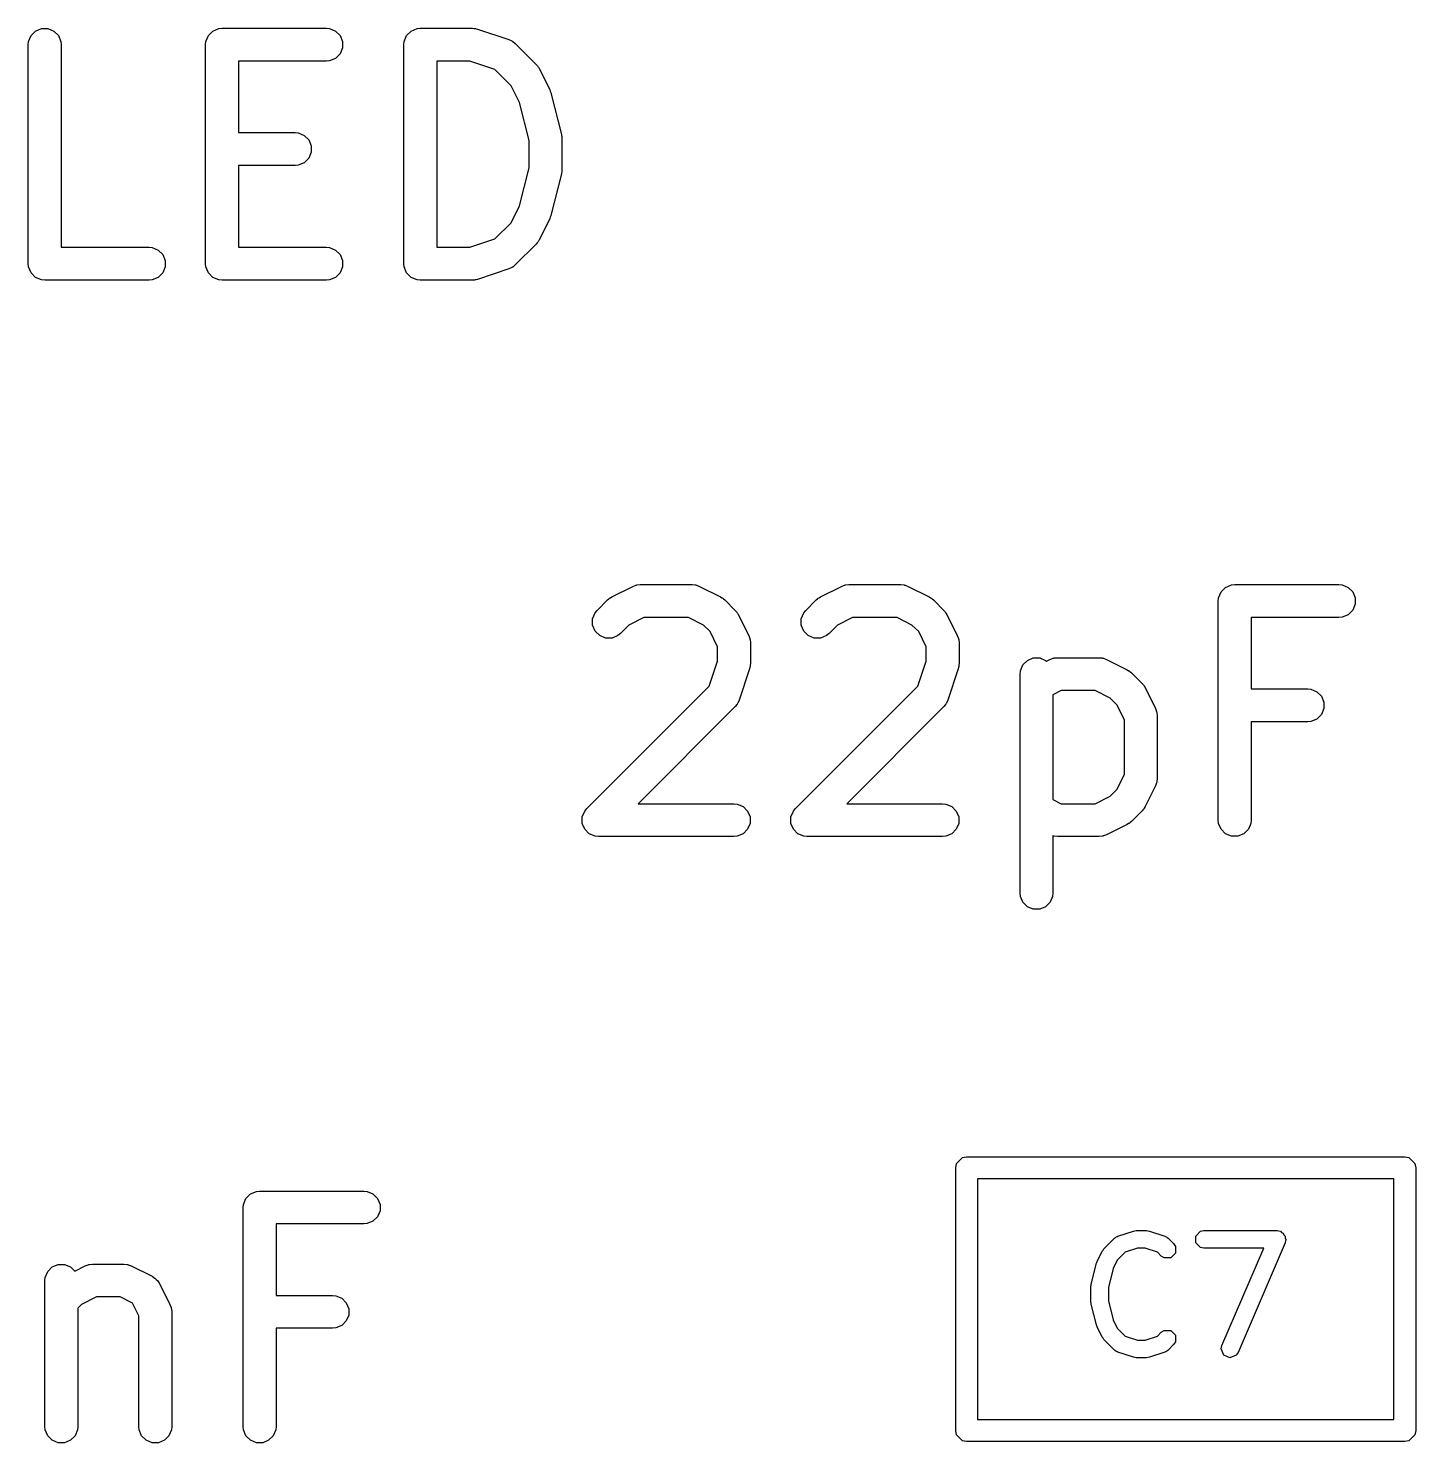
# Model space of a CAD drawing. Header units: inches. Extents: x 4.65 to 7.43, y -3.99 to -2.61.
# Drawn here: x 5.854 to 6.1033, y -3.1308 to -2.8766 of the extents above; entities that cross this region are included whole.
import ezdxf

# ---------------------------------------------------------------- set-up
doc = ezdxf.new("R2010")
doc.units = ezdxf.units.IN
doc.header["$MEASUREMENT"] = 0
doc.layers.add('BLACK', color=250, linetype='CONTINUOUS')

msp = doc.modelspace()

# ---------------------------------------------------------------- linework, layer by layer
at = {"layer": 'BLACK', "linetype": 'CONTINUOUS'}
for p, q in [((5.85449, -2.8779), (5.8553, -2.87708)), ((5.8553, -2.87708), (5.85637, -2.87664)), ((5.85637, -2.87664), (5.85752, -2.87664)), ((5.85752, -2.87664), (5.85858, -2.87708)), ((5.85858, -2.87708), (5.8594, -2.8779)), ((5.88636, -2.8779), (5.88717, -2.87708)), ((5.88717, -2.87708), (5.88824, -2.87664)), ((5.88824, -2.87664), (5.88881, -2.87658)), ((5.88881, -2.87658), (5.90756, -2.87658)), ((5.90756, -2.87658), (5.90814, -2.87664)), ((5.90814, -2.87664), (5.9092, -2.87708)), ((5.9092, -2.87708), (5.91002, -2.8779)), ((5.92198, -2.8779), (5.92279, -2.87708)), ((5.92279, -2.87708), (5.92386, -2.87664)), ((5.92386, -2.87664), (5.92443, -2.87658)), ((5.92443, -2.87658), (5.93381, -2.87658)), ((5.93381, -2.87658), (5.9341, -2.87661)), ((5.9341, -2.87661), (5.93418, -2.87661)), ((5.93418, -2.87661), (5.93428, -2.87663)), ((5.93428, -2.87663), (5.93438, -2.87664)), ((5.93438, -2.87664), (5.93446, -2.87667)), ((5.93446, -2.87667), (5.93474, -2.87673)), ((5.93474, -2.87673), (5.94037, -2.87861)), ((5.85399, -2.87954), (5.85405, -2.87896)), ((5.85399, -2.91891), (5.85399, -2.87954)), ((5.85405, -2.87896), (5.85449, -2.8779)), ((5.8594, -2.8779), (5.85984, -2.87896)), ((5.85984, -2.87896), (5.8599, -2.87954)), ((5.8599, -2.87954), (5.8599, -2.91595)), ((5.88586, -2.87954), (5.88592, -2.87896)), ((5.88586, -2.91891), (5.88586, -2.87954)), ((5.88592, -2.87896), (5.88636, -2.8779)), ((5.91002, -2.8779), (5.91046, -2.87896)), ((5.91046, -2.88011), (5.91002, -2.88118)), ((5.91046, -2.87896), (5.91046, -2.88011)), ((5.92148, -2.87954), (5.92154, -2.87896)), ((5.92148, -2.91891), (5.92148, -2.87954)), ((5.92154, -2.87896), (5.92198, -2.8779)), ((5.94037, -2.87861), (5.94089, -2.87885)), ((5.94089, -2.87885), (5.94098, -2.87892)), ((5.94098, -2.87892), (5.94107, -2.87896)), ((5.94107, -2.87896), (5.94152, -2.87932)), ((5.94152, -2.87932), (5.94527, -2.88307)), ((5.90756, -2.88249), (5.89177, -2.88249)), ((5.89177, -2.88249), (5.89177, -2.89533)), ((5.90814, -2.88243), (5.90756, -2.88249)), ((5.9092, -2.88199), (5.90814, -2.88243)), ((5.91002, -2.88118), (5.9092, -2.88199)), ((5.93333, -2.88249), (5.92739, -2.88249)), ((5.92739, -2.88249), (5.92739, -2.91595)), ((5.93784, -2.88399), (5.93333, -2.88249)), ((5.94076, -2.88691), (5.93784, -2.88399)), ((5.94527, -2.88307), (5.94546, -2.8833)), ((5.94546, -2.8833), (5.94551, -2.88335)), ((5.94551, -2.88335), (5.94557, -2.88344)), ((5.94557, -2.88344), (5.94564, -2.88352)), ((5.94564, -2.88352), (5.94567, -2.88359)), ((5.94567, -2.88359), (5.94582, -2.88384)), ((5.94582, -2.88384), (5.9477, -2.88759)), ((5.94227, -2.88994), (5.94076, -2.88691)), ((5.9477, -2.88759), (5.94771, -2.88763)), ((5.94771, -2.88763), (5.94773, -2.88765)), ((5.94773, -2.88765), (5.94781, -2.88789)), ((5.94781, -2.88789), (5.9479, -2.88813)), ((5.94398, -2.89677), (5.94227, -2.88994)), ((5.9479, -2.88813), (5.94791, -2.88815)), ((5.94791, -2.88815), (5.94792, -2.88819)), ((5.94792, -2.88819), (5.9498, -2.89569)), ((5.89177, -2.89533), (5.90194, -2.89533)), ((5.90194, -2.89533), (5.90251, -2.89539)), ((5.90251, -2.89539), (5.90358, -2.89583)), ((5.90358, -2.89583), (5.90439, -2.89664)), ((5.90439, -2.89664), (5.90483, -2.89771)), ((5.90483, -2.89771), (5.90483, -2.89886)), ((5.94398, -2.90167), (5.94398, -2.89677)), ((5.9498, -2.89569), (5.94981, -2.89579)), ((5.94981, -2.89579), (5.94983, -2.89583)), ((5.94983, -2.89583), (5.94985, -2.89605)), ((5.94985, -2.89605), (5.94988, -2.89627)), ((5.94988, -2.89627), (5.94987, -2.89631)), ((5.94987, -2.89631), (5.94988, -2.89641)), ((5.94988, -2.89641), (5.94988, -2.90203)), ((5.90439, -2.89992), (5.90358, -2.90074)), ((5.90483, -2.89886), (5.90439, -2.89992)), ((5.90194, -2.90124), (5.89177, -2.90124)), ((5.89177, -2.90124), (5.89177, -2.91595)), ((5.90251, -2.90118), (5.90194, -2.90124)), ((5.90358, -2.90074), (5.90251, -2.90118)), ((5.94227, -2.9085), (5.94398, -2.90167)), ((5.9498, -2.90275), (5.94792, -2.91025)), ((5.94981, -2.90265), (5.9498, -2.90275)), ((5.94983, -2.90261), (5.94981, -2.90265)), ((5.94985, -2.90239), (5.94983, -2.90261)), ((5.94988, -2.90218), (5.94985, -2.90239)), ((5.94988, -2.90203), (5.94987, -2.90213)), ((5.94987, -2.90213), (5.94988, -2.90218)), ((5.94076, -2.91153), (5.94227, -2.9085)), ((5.94773, -2.91079), (5.94771, -2.91081)), ((5.94781, -2.91055), (5.94773, -2.91079)), ((5.9479, -2.91031), (5.94781, -2.91055)), ((5.94791, -2.91029), (5.9479, -2.91031)), ((5.94792, -2.91025), (5.94791, -2.91029)), ((5.93784, -2.91445), (5.94076, -2.91153)), ((5.9477, -2.91085), (5.94582, -2.9146)), ((5.94771, -2.91081), (5.9477, -2.91085)), ((5.93333, -2.91595), (5.93784, -2.91445)), ((5.94527, -2.91537), (5.94152, -2.91912)), ((5.94546, -2.91514), (5.94527, -2.91537)), ((5.94551, -2.91509), (5.94546, -2.91514)), ((5.94557, -2.915), (5.94551, -2.91509)), ((5.94564, -2.91492), (5.94557, -2.915)), ((5.94567, -2.91485), (5.94564, -2.91492)), ((5.94582, -2.9146), (5.94567, -2.91485)), ((5.8599, -2.91595), (5.87569, -2.91595)), ((5.87569, -2.91595), (5.87627, -2.91601)), ((5.87627, -2.91601), (5.87733, -2.91645)), ((5.87733, -2.91645), (5.87815, -2.91727)), ((5.87815, -2.91727), (5.87859, -2.91833)), ((5.87859, -2.91833), (5.87859, -2.91948)), ((5.89177, -2.91595), (5.90756, -2.91595)), ((5.90756, -2.91595), (5.90814, -2.91601)), ((5.90814, -2.91601), (5.9092, -2.91645)), ((5.9092, -2.91645), (5.91002, -2.91727)), ((5.91002, -2.91727), (5.91046, -2.91833)), ((5.91046, -2.91833), (5.91046, -2.91948)), ((5.92739, -2.91595), (5.93333, -2.91595)), ((5.85405, -2.91948), (5.85399, -2.91891)), ((5.85449, -2.92055), (5.85405, -2.91948)), ((5.8553, -2.92136), (5.85449, -2.92055)), ((5.87815, -2.92055), (5.87733, -2.92136)), ((5.87859, -2.91948), (5.87815, -2.92055)), ((5.88592, -2.91948), (5.88586, -2.91891)), ((5.88636, -2.92055), (5.88592, -2.91948)), ((5.88717, -2.92136), (5.88636, -2.92055)), ((5.91002, -2.92055), (5.9092, -2.92136)), ((5.91046, -2.91948), (5.91002, -2.92055)), ((5.92154, -2.91948), (5.92148, -2.91891)), ((5.92198, -2.92055), (5.92154, -2.91948)), ((5.92279, -2.92136), (5.92198, -2.92055)), ((5.94037, -2.91983), (5.93474, -2.92171)), ((5.94089, -2.9196), (5.94037, -2.91983)), ((5.94098, -2.91953), (5.94089, -2.9196)), ((5.94107, -2.91949), (5.94098, -2.91953)), ((5.94152, -2.91912), (5.94107, -2.91949)), ((5.85637, -2.9218), (5.8553, -2.92136)), ((5.85694, -2.92186), (5.85637, -2.9218)), ((5.87569, -2.92186), (5.85694, -2.92186)), ((5.87627, -2.9218), (5.87569, -2.92186)), ((5.87733, -2.92136), (5.87627, -2.9218)), ((5.88824, -2.9218), (5.88717, -2.92136)), ((5.88881, -2.92186), (5.88824, -2.9218)), ((5.90756, -2.92186), (5.88881, -2.92186)), ((5.90814, -2.9218), (5.90756, -2.92186)), ((5.9092, -2.92136), (5.90814, -2.9218)), ((5.92386, -2.9218), (5.92279, -2.92136)), ((5.92443, -2.92186), (5.92386, -2.9218)), ((5.93381, -2.92186), (5.92443, -2.92186)), ((5.9341, -2.92183), (5.93381, -2.92186)), ((5.93418, -2.92184), (5.9341, -2.92183)), ((5.93428, -2.92181), (5.93418, -2.92184)), ((5.93438, -2.9218), (5.93428, -2.92181)), ((5.93446, -2.92177), (5.93438, -2.9218)), ((5.93474, -2.92171), (5.93446, -2.92177)), ((5.95887, -2.97877), (5.96262, -2.9769)), ((5.96262, -2.9769), (5.96316, -2.97669)), ((5.96316, -2.97669), (5.96327, -2.97668)), ((5.96327, -2.97668), (5.96337, -2.97664)), ((5.96337, -2.97664), (5.96394, -2.97658)), ((5.96394, -2.97658), (5.97332, -2.97658)), ((5.97332, -2.97658), (5.97389, -2.97664)), ((5.97389, -2.97664), (5.97399, -2.97668)), ((5.97399, -2.97668), (5.9741, -2.97669)), ((5.9741, -2.97669), (5.97464, -2.9769)), ((5.97464, -2.9769), (5.97839, -2.97877)), ((5.99637, -2.97877), (6.00012, -2.9769)), ((6.00012, -2.9769), (6.00066, -2.97669)), ((6.00066, -2.97669), (6.00077, -2.97668)), ((6.00077, -2.97668), (6.00086, -2.97664)), ((6.00086, -2.97664), (6.00144, -2.97658)), ((6.00144, -2.97658), (6.01081, -2.97658)), ((6.01081, -2.97658), (6.01139, -2.97664)), ((6.01139, -2.97664), (6.01149, -2.97668)), ((6.01149, -2.97668), (6.01159, -2.97669)), ((6.01159, -2.97669), (6.01213, -2.9769)), ((6.01213, -2.9769), (6.01588, -2.97877)), ((6.06917, -2.97708), (6.07023, -2.97664)), ((6.07023, -2.97664), (6.07081, -2.97658)), ((6.07081, -2.97658), (6.08955, -2.97658)), ((6.08955, -2.97658), (6.09013, -2.97664)), ((6.09013, -2.97664), (6.09119, -2.97708)), ((5.95623, -2.9812), (5.95811, -2.97932)), ((5.95811, -2.97932), (5.95833, -2.97914)), ((5.95833, -2.97914), (5.95838, -2.97908)), ((5.95838, -2.97908), (5.95847, -2.97902)), ((5.95847, -2.97902), (5.95855, -2.97896)), ((5.95855, -2.97896), (5.95863, -2.97893)), ((5.95863, -2.97893), (5.95887, -2.97877)), ((5.97839, -2.97877), (5.97864, -2.97893)), ((5.97864, -2.97893), (5.97871, -2.97896)), ((5.97871, -2.97896), (5.97879, -2.97902)), ((5.97879, -2.97902), (5.97888, -2.97908)), ((5.97888, -2.97908), (5.97893, -2.97914)), ((5.97893, -2.97914), (5.97916, -2.97932)), ((5.97916, -2.97932), (5.98103, -2.9812)), ((5.99373, -2.9812), (5.9956, -2.97932)), ((5.9956, -2.97932), (5.99583, -2.97914)), ((5.99583, -2.97914), (5.99588, -2.97908)), ((5.99588, -2.97908), (5.99597, -2.97902)), ((5.99597, -2.97902), (5.99605, -2.97896)), ((5.99605, -2.97896), (5.99612, -2.97893)), ((5.99612, -2.97893), (5.99637, -2.97877)), ((6.01588, -2.97877), (6.01613, -2.97893)), ((6.01613, -2.97893), (6.0162, -2.97896)), ((6.0162, -2.97896), (6.01628, -2.97902)), ((6.01628, -2.97902), (6.01637, -2.97908)), ((6.01637, -2.97908), (6.01643, -2.97914)), ((6.01643, -2.97914), (6.01665, -2.97932)), ((6.01665, -2.97932), (6.01853, -2.9812)), ((6.06785, -2.97954), (6.06791, -2.97896)), ((6.06791, -2.97896), (6.06835, -2.9779)), ((6.06835, -2.9779), (6.06917, -2.97708)), ((6.09119, -2.97708), (6.09201, -2.9779)), ((6.09201, -2.9779), (6.09245, -2.97896)), ((6.09245, -2.97896), (6.09245, -2.98011)), ((5.95542, -2.98271), (5.95587, -2.98165)), ((5.95587, -2.98165), (5.95623, -2.9812)), ((5.98103, -2.9812), (5.98122, -2.98142)), ((5.98122, -2.98142), (5.98128, -2.98148)), ((5.98128, -2.98148), (5.98133, -2.98156)), ((5.98133, -2.98156), (5.9814, -2.98165)), ((5.9814, -2.98165), (5.98143, -2.98172)), ((5.98143, -2.98172), (5.98158, -2.98197)), ((5.98158, -2.98197), (5.98346, -2.98571)), ((5.99292, -2.98271), (5.99336, -2.98165)), ((5.99336, -2.98165), (5.99373, -2.9812)), ((6.01853, -2.9812), (6.01871, -2.98142)), ((6.01871, -2.98142), (6.01877, -2.98148)), ((6.01877, -2.98148), (6.01883, -2.98156)), ((6.01883, -2.98156), (6.01889, -2.98165)), ((6.01889, -2.98165), (6.01892, -2.98172)), ((6.01892, -2.98172), (6.01908, -2.98197)), ((6.01908, -2.98197), (6.02095, -2.98571)), ((6.06785, -3.01891), (6.06785, -2.97954)), ((6.09201, -2.98118), (6.09119, -2.98199)), ((6.09245, -2.98011), (6.09201, -2.98118)), ((5.95542, -2.98386), (5.95542, -2.98271)), ((5.95587, -2.98493), (5.95542, -2.98386)), ((5.96194, -2.98384), (5.96041, -2.98537)), ((5.96464, -2.98249), (5.96194, -2.98384)), ((5.97262, -2.98249), (5.96464, -2.98249)), ((5.97532, -2.98384), (5.97262, -2.98249)), ((5.97652, -2.98503), (5.97532, -2.98384)), ((5.99292, -2.98386), (5.99292, -2.98271)), ((5.99336, -2.98493), (5.99292, -2.98386)), ((5.99944, -2.98384), (5.9979, -2.98537)), ((6.00214, -2.98249), (5.99944, -2.98384)), ((6.01012, -2.98249), (6.00214, -2.98249)), ((6.01281, -2.98384), (6.01012, -2.98249)), ((6.01401, -2.98503), (6.01281, -2.98384)), ((6.08955, -2.98249), (6.07376, -2.98249)), ((6.07376, -2.98249), (6.07376, -2.99533)), ((6.09013, -2.98243), (6.08955, -2.98249)), ((6.09119, -2.98199), (6.09013, -2.98243)), ((5.95668, -2.98574), (5.95587, -2.98493)), ((5.95774, -2.98618), (5.95668, -2.98574)), ((5.9589, -2.98618), (5.95774, -2.98618)), ((5.95996, -2.98574), (5.9589, -2.98618)), ((5.96041, -2.98537), (5.95996, -2.98574)), ((5.97786, -2.98773), (5.97652, -2.98503)), ((5.98346, -2.98571), (5.98367, -2.98626)), ((5.98367, -2.98626), (5.98367, -2.98636)), ((5.98367, -2.98636), (5.98371, -2.98646)), ((5.98371, -2.98646), (5.98377, -2.98704)), ((5.98377, -2.98704), (5.98377, -2.99078)), ((5.99418, -2.98574), (5.99336, -2.98493)), ((5.99524, -2.98618), (5.99418, -2.98574)), ((5.99639, -2.98618), (5.99524, -2.98618)), ((5.99746, -2.98574), (5.99639, -2.98618)), ((5.9979, -2.98537), (5.99746, -2.98574)), ((6.01536, -2.98773), (6.01401, -2.98503)), ((6.02095, -2.98571), (6.02116, -2.98626)), ((6.02116, -2.98626), (6.02117, -2.98636)), ((6.02117, -2.98636), (6.02121, -2.98646)), ((6.02121, -2.98646), (6.02127, -2.98704)), ((6.02127, -2.98704), (6.02127, -2.99078)), ((5.97786, -2.99031), (5.97786, -2.98773)), ((6.01536, -2.99031), (6.01536, -2.98773)), ((5.97636, -2.99481), (5.97786, -2.99031)), ((5.98362, -2.99172), (5.98174, -2.99734)), ((5.98368, -2.99143), (5.98362, -2.99172)), ((5.98371, -2.99136), (5.98368, -2.99143)), ((5.98372, -2.99126), (5.98371, -2.99136)), ((5.98375, -2.99115), (5.98372, -2.99126)), ((5.98377, -2.99078), (5.98374, -2.99108)), ((5.98374, -2.99108), (5.98375, -2.99115)), ((6.01386, -2.99481), (6.01536, -2.99031)), ((6.02111, -2.99172), (6.01924, -2.99734)), ((6.02118, -2.99143), (6.02111, -2.99172)), ((6.02121, -2.99136), (6.02118, -2.99143)), ((6.02122, -2.99126), (6.02121, -2.99136)), ((6.02124, -2.99115), (6.02122, -2.99126)), ((6.02127, -2.99078), (6.02124, -2.99108)), ((6.02124, -2.99108), (6.02124, -2.99115)), ((6.03223, -2.99266), (6.03229, -2.99208)), ((6.03229, -2.99208), (6.03273, -2.99102)), ((6.03273, -2.99102), (6.03355, -2.9902)), ((6.03355, -2.9902), (6.03461, -2.98976)), ((6.03461, -2.98976), (6.03576, -2.98976)), ((6.03576, -2.98976), (6.03683, -2.9902)), ((6.03683, -2.9902), (6.03697, -2.99034)), ((6.03697, -2.99034), (6.03761, -2.99002)), ((6.03761, -2.99002), (6.03816, -2.98981)), ((6.03816, -2.98981), (6.03826, -2.9898)), ((6.03826, -2.9898), (6.03836, -2.98976)), ((6.03836, -2.98976), (6.03894, -2.98971)), ((6.03894, -2.98971), (6.04643, -2.98971)), ((6.04643, -2.98971), (6.04701, -2.98976)), ((6.04701, -2.98976), (6.04711, -2.9898)), ((6.04711, -2.9898), (6.04721, -2.98981)), ((6.04721, -2.98981), (6.04776, -2.99002)), ((6.04776, -2.99002), (6.0515, -2.99189)), ((6.0515, -2.99189), (6.05175, -2.99205)), ((6.05175, -2.99205), (6.05182, -2.99208)), ((6.05182, -2.99208), (6.05191, -2.99215)), ((6.05191, -2.99215), (6.05199, -2.9922)), ((6.03223, -3.03203), (6.03223, -2.99266)), ((6.05199, -2.9922), (6.05205, -2.99226)), ((6.05205, -2.99226), (6.05227, -2.99245)), ((6.05227, -2.99245), (6.05415, -2.99432)), ((6.05415, -2.99432), (6.05433, -2.99455)), ((6.05433, -2.99455), (6.05439, -2.9946)), ((6.05439, -2.9946), (6.05445, -2.99469)), ((6.05445, -2.99469), (6.05451, -2.99477)), ((5.95436, -3.01682), (5.97636, -2.99481)), ((5.99185, -3.01682), (6.01386, -2.99481)), ((6.03963, -2.99561), (6.03814, -2.99636)), ((6.03814, -2.99636), (6.03814, -3.01521)), ((6.04574, -2.99561), (6.03963, -2.99561)), ((6.04843, -2.99696), (6.04574, -2.99561)), ((6.04963, -2.99816), (6.04843, -2.99696)), ((6.05451, -2.99477), (6.05454, -2.99484)), ((6.05454, -2.99484), (6.0547, -2.99509)), ((6.0547, -2.99509), (6.05657, -2.99884)), ((6.07376, -2.99533), (6.08393, -2.99533)), ((6.08393, -2.99533), (6.08451, -2.99539)), ((6.08451, -2.99539), (6.08557, -2.99583)), ((6.08557, -2.99583), (6.08638, -2.99664)), ((6.08638, -2.99664), (6.08683, -2.99771)), ((5.98103, -2.9985), (5.96357, -3.01595)), ((5.9814, -2.99805), (5.98103, -2.9985)), ((5.98144, -2.99795), (5.9814, -2.99805)), ((5.98151, -2.99787), (5.98144, -2.99795)), ((5.98174, -2.99734), (5.98151, -2.99787)), ((6.01853, -2.9985), (6.00107, -3.01595)), ((6.01889, -2.99805), (6.01853, -2.9985)), ((6.01893, -2.99795), (6.01889, -2.99805)), ((6.019, -2.99787), (6.01893, -2.99795)), ((6.01924, -2.99734), (6.019, -2.99787)), ((6.05098, -3.00086), (6.04963, -2.99816)), ((6.05657, -2.99884), (6.05678, -2.99938)), ((6.05678, -2.99938), (6.05679, -2.99948)), ((6.05679, -2.99948), (6.05683, -2.99958)), ((6.05683, -2.99958), (6.05689, -3.00016)), ((6.08683, -2.99886), (6.08638, -2.99992)), ((6.08683, -2.99771), (6.08683, -2.99886)), ((6.05098, -3.01071), (6.05098, -3.00086)), ((6.05689, -3.00016), (6.05689, -3.01141)), ((6.08393, -3.00124), (6.07376, -3.00124)), ((6.07376, -3.00124), (6.07376, -3.01891)), ((6.08451, -3.00118), (6.08393, -3.00124)), ((6.08557, -3.00074), (6.08451, -3.00118)), ((6.08638, -2.99992), (6.08557, -3.00074)), ((6.04963, -3.01341), (6.05098, -3.01071)), ((6.05678, -3.01219), (6.05657, -3.01273)), ((6.05679, -3.01208), (6.05678, -3.01219)), ((6.05683, -3.01198), (6.05679, -3.01208)), ((6.05689, -3.01141), (6.05683, -3.01198)), ((6.04574, -3.01595), (6.04843, -3.0146)), ((6.04843, -3.0146), (6.04963, -3.01341)), ((6.05657, -3.01273), (6.0547, -3.01648)), ((5.95355, -3.01833), (5.95399, -3.01727)), ((5.95399, -3.01727), (5.95436, -3.01682)), ((5.96357, -3.01595), (5.98082, -3.01595)), ((5.98082, -3.01595), (5.98139, -3.01601)), ((5.98139, -3.01601), (5.98246, -3.01645)), ((5.98246, -3.01645), (5.98327, -3.01727)), ((5.98327, -3.01727), (5.98371, -3.01833)), ((5.99105, -3.01833), (5.99149, -3.01727)), ((5.99149, -3.01727), (5.99185, -3.01682)), ((6.00107, -3.01595), (6.01831, -3.01595)), ((6.01831, -3.01595), (6.01889, -3.01601)), ((6.01889, -3.01601), (6.01995, -3.01645)), ((6.01995, -3.01645), (6.02077, -3.01727)), ((6.02077, -3.01727), (6.02121, -3.01833)), ((6.03814, -3.01521), (6.03963, -3.01595)), ((6.03963, -3.01595), (6.04574, -3.01595)), ((6.05415, -3.01724), (6.05227, -3.01912)), ((6.05433, -3.01702), (6.05415, -3.01724)), ((6.05439, -3.01697), (6.05433, -3.01702)), ((6.05445, -3.01688), (6.05439, -3.01697)), ((6.05451, -3.0168), (6.05445, -3.01688)), ((6.05454, -3.01673), (6.05451, -3.0168)), ((6.0547, -3.01648), (6.05454, -3.01673)), ((5.95355, -3.01948), (5.95355, -3.01833)), ((5.95399, -3.02055), (5.95355, -3.01948)), ((5.98371, -3.01948), (5.98327, -3.02055)), ((5.98371, -3.01833), (5.98371, -3.01948)), ((5.99105, -3.01948), (5.99105, -3.01833)), ((5.99149, -3.02055), (5.99105, -3.01948)), ((6.02121, -3.01948), (6.02077, -3.02055)), ((6.02121, -3.01833), (6.02121, -3.01948)), ((6.0515, -3.01967), (6.04776, -3.02155)), ((6.05175, -3.01952), (6.0515, -3.01967)), ((6.05182, -3.01949), (6.05175, -3.01952)), ((6.05191, -3.01942), (6.05182, -3.01949)), ((6.05199, -3.01936), (6.05191, -3.01942)), ((6.05205, -3.01931), (6.05199, -3.01936)), ((6.05227, -3.01912), (6.05205, -3.01931)), ((6.06791, -3.01948), (6.06785, -3.01891)), ((6.06835, -3.02055), (6.06791, -3.01948)), ((6.0737, -3.01948), (6.07326, -3.02055)), ((6.07376, -3.01891), (6.0737, -3.01948)), ((5.95481, -3.02136), (5.95399, -3.02055)), ((5.95587, -3.0218), (5.95481, -3.02136)), ((5.95645, -3.02186), (5.95587, -3.0218)), ((5.98082, -3.02186), (5.95645, -3.02186)), ((5.98139, -3.0218), (5.98082, -3.02186)), ((5.98246, -3.02136), (5.98139, -3.0218)), ((5.98327, -3.02055), (5.98246, -3.02136)), ((5.9923, -3.02136), (5.99149, -3.02055)), ((5.99337, -3.0218), (5.9923, -3.02136)), ((5.99394, -3.02186), (5.99337, -3.0218)), ((6.01831, -3.02186), (5.99394, -3.02186)), ((6.01889, -3.0218), (6.01831, -3.02186)), ((6.01995, -3.02136), (6.01889, -3.0218)), ((6.02077, -3.02055), (6.01995, -3.02136)), ((6.03816, -3.02175), (6.03814, -3.02175)), ((6.03814, -3.02175), (6.03814, -3.03203)), ((6.03826, -3.02176), (6.03816, -3.02175)), ((6.03836, -3.0218), (6.03826, -3.02176)), ((6.03894, -3.02186), (6.03836, -3.0218)), ((6.04643, -3.02186), (6.03894, -3.02186)), ((6.04701, -3.0218), (6.04643, -3.02186)), ((6.04711, -3.02176), (6.04701, -3.0218)), ((6.04721, -3.02175), (6.04711, -3.02176)), ((6.04776, -3.02155), (6.04721, -3.02175)), ((6.06917, -3.02136), (6.06835, -3.02055)), ((6.07023, -3.0218), (6.06917, -3.02136)), ((6.07138, -3.0218), (6.07023, -3.0218)), ((6.07245, -3.02136), (6.07138, -3.0218)), ((6.07326, -3.02055), (6.07245, -3.02136)), ((6.03229, -3.03261), (6.03223, -3.03203)), ((6.03273, -3.03367), (6.03229, -3.03261)), ((6.03808, -3.03261), (6.03764, -3.03367)), ((6.03814, -3.03203), (6.03808, -3.03261)), ((6.03355, -3.03448), (6.03273, -3.03367)), ((6.03461, -3.03493), (6.03355, -3.03448)), ((6.03576, -3.03493), (6.03461, -3.03493)), ((6.03683, -3.03448), (6.03576, -3.03493)), ((6.03764, -3.03367), (6.03683, -3.03448)), ((6.02066, -3.08138), (6.02081, -3.08062)), ((6.02081, -3.08062), (6.02188, -3.07956)), ((6.02188, -3.07956), (6.02263, -3.07941)), ((6.02263, -3.07941), (6.10137, -3.07941)), ((6.10137, -3.07941), (6.10212, -3.07956)), ((6.10212, -3.07956), (6.10319, -3.08062)), ((6.10319, -3.08062), (6.10334, -3.08138)), ((6.02066, -3.12862), (6.02066, -3.08138)), ((6.0246, -3.08335), (6.0246, -3.12665)), ((6.0994, -3.08335), (6.0246, -3.08335)), ((6.0994, -3.12665), (6.0994, -3.08335)), ((6.10334, -3.08138), (6.10334, -3.12862)), ((5.8931, -3.0869), (5.89391, -3.08608)), ((5.89391, -3.08608), (5.89498, -3.08564)), ((5.89498, -3.08564), (5.89555, -3.08558)), ((5.89555, -3.08558), (5.9143, -3.08558)), ((5.9143, -3.08558), (5.91488, -3.08564)), ((5.91488, -3.08564), (5.91594, -3.08608)), ((5.91594, -3.08608), (5.91676, -3.0869)), ((5.8926, -3.08854), (5.89266, -3.08796)), ((5.8926, -3.12791), (5.8926, -3.08854)), ((5.89266, -3.08796), (5.8931, -3.0869)), ((5.91676, -3.0869), (5.9172, -3.08796)), ((5.9172, -3.08796), (5.9172, -3.08911)), ((5.91594, -3.09099), (5.91488, -3.09143)), ((5.91676, -3.09018), (5.91594, -3.09099)), ((5.9172, -3.08911), (5.91676, -3.09018)), ((5.9143, -3.09149), (5.89851, -3.09149)), ((5.89851, -3.09149), (5.89851, -3.10433)), ((5.91488, -3.09143), (5.9143, -3.09149)), ((6.04947, -3.09388), (6.04968, -3.09374)), ((6.04968, -3.09374), (6.04972, -3.09374)), ((6.04972, -3.09374), (6.04978, -3.0937)), ((6.04978, -3.0937), (6.0526, -3.09276)), ((6.0526, -3.09276), (6.05285, -3.09273)), ((6.05285, -3.09273), (6.05309, -3.09268)), ((6.05309, -3.09268), (6.05497, -3.09268)), ((6.05497, -3.09268), (6.05522, -3.09273)), ((6.05522, -3.09273), (6.05547, -3.09276)), ((6.05547, -3.09276), (6.05828, -3.0937)), ((6.05828, -3.0937), (6.05835, -3.09374)), ((6.05835, -3.09374), (6.05838, -3.09374)), ((6.05838, -3.09374), (6.05859, -3.09388)), ((6.06383, -3.09366), (6.06468, -3.0928)), ((6.06383, -3.09486), (6.06383, -3.09366)), ((6.06468, -3.0928), (6.06528, -3.09268)), ((6.06528, -3.09268), (6.0784, -3.09268)), ((6.0784, -3.09268), (6.07842, -3.09269)), ((6.07842, -3.09269), (6.07842, -3.09268)), ((6.07842, -3.09268), (6.07844, -3.09269)), ((6.07844, -3.09269), (6.07901, -3.0928)), ((6.07901, -3.0928), (6.07923, -3.09303)), ((6.07923, -3.09303), (6.07953, -3.09316)), ((6.07953, -3.09316), (6.07964, -3.09344)), ((6.07964, -3.09344), (6.07986, -3.09366)), ((6.07986, -3.09366), (6.07986, -3.09398)), ((6.04606, -3.09824), (6.047, -3.09637)), ((6.047, -3.09637), (6.04715, -3.09617)), ((6.04715, -3.09617), (6.04729, -3.09596)), ((6.04729, -3.09596), (6.04917, -3.09408)), ((6.04917, -3.09408), (6.04923, -3.09404)), ((6.04923, -3.09404), (6.04925, -3.09401)), ((6.04925, -3.09401), (6.04947, -3.09388)), ((6.05335, -3.09583), (6.05113, -3.09657)), ((6.05471, -3.09583), (6.05335, -3.09583)), ((6.05693, -3.09657), (6.05471, -3.09583)), ((6.05859, -3.09388), (6.05881, -3.09401)), ((6.05881, -3.09401), (6.05883, -3.09404)), ((6.05883, -3.09404), (6.0589, -3.09408)), ((6.0589, -3.09408), (6.05983, -3.09502)), ((6.05983, -3.09502), (6.06017, -3.09553)), ((6.06017, -3.09553), (6.06017, -3.09674)), ((6.06468, -3.09571), (6.06383, -3.09486)), ((6.06528, -3.09583), (6.06468, -3.09571)), ((6.07602, -3.09583), (6.06528, -3.09583)), ((6.06852, -3.11332), (6.07602, -3.09583)), ((6.07985, -3.09488), (6.07142, -3.11456)), ((6.07986, -3.09486), (6.07985, -3.09487)), ((6.07985, -3.09487), (6.07985, -3.09488)), ((6.07986, -3.09398), (6.07998, -3.09428)), ((6.07998, -3.09428), (6.07986, -3.09484)), ((6.07986, -3.09484), (6.07986, -3.09486)), ((5.85829, -3.0992), (5.85936, -3.09876)), ((5.85936, -3.09876), (5.86051, -3.09876)), ((5.86051, -3.09876), (5.86157, -3.0992)), ((5.86424, -3.09902), (5.86478, -3.09881)), ((5.86478, -3.09881), (5.86488, -3.0988)), ((5.86488, -3.0988), (5.86498, -3.09876)), ((5.86498, -3.09876), (5.86556, -3.09871)), ((5.86556, -3.09871), (5.87118, -3.09871)), ((5.87118, -3.09871), (5.87176, -3.09876)), ((5.87176, -3.09876), (5.87186, -3.0988)), ((5.87186, -3.0988), (5.87196, -3.09881)), ((5.87196, -3.09881), (5.8725, -3.09902)), ((6.04501, -3.10231), (6.04594, -3.09856)), ((6.04594, -3.09856), (6.04602, -3.09841)), ((6.04602, -3.09841), (6.04606, -3.09824)), ((6.0497, -3.098), (6.04896, -3.09949)), ((6.05113, -3.09657), (6.0497, -3.098)), ((6.05761, -3.09725), (6.05693, -3.09657)), ((6.05812, -3.09759), (6.05761, -3.09725)), ((6.05932, -3.09759), (6.05812, -3.09759)), ((6.06017, -3.09674), (6.05932, -3.09759)), ((5.85698, -3.10166), (5.85704, -3.10108)), ((5.85704, -3.10108), (5.85748, -3.10002)), ((5.85748, -3.10002), (5.85829, -3.0992)), ((5.86157, -3.0992), (5.86234, -3.09997)), ((5.86234, -3.09997), (5.86424, -3.09902)), ((5.8725, -3.09902), (5.87625, -3.10089)), ((5.87625, -3.10089), (5.87635, -3.10095)), ((5.87635, -3.10095), (5.87639, -3.10097)), ((5.87639, -3.10097), (5.87645, -3.10102)), ((5.87645, -3.10102), (5.87674, -3.1012)), ((5.87674, -3.1012), (5.87698, -3.10148)), ((6.04896, -3.09949), (6.04811, -3.10289)), ((5.85698, -3.12791), (5.85698, -3.10166)), ((5.87698, -3.10148), (5.87726, -3.10172)), ((5.87726, -3.10172), (5.87745, -3.10202)), ((5.87745, -3.10202), (5.8775, -3.10207)), ((5.8775, -3.10207), (5.87751, -3.10212)), ((5.87751, -3.10212), (5.87757, -3.10221)), ((5.87757, -3.10221), (5.87945, -3.10596)), ((6.04496, -3.10269), (6.045, -3.10251)), ((6.04496, -3.10551), (6.04496, -3.10269)), ((6.045, -3.10251), (6.04501, -3.10231)), ((6.04811, -3.10289), (6.04811, -3.10531)), ((5.86356, -3.10596), (5.86289, -3.10663)), ((5.86625, -3.10461), (5.86356, -3.10596)), ((5.87049, -3.10461), (5.86625, -3.10461)), ((5.87273, -3.10574), (5.87049, -3.10461)), ((5.87385, -3.10798), (5.87273, -3.10574)), ((5.87945, -3.10596), (5.87965, -3.1065)), ((5.87965, -3.1065), (5.87966, -3.10661)), ((5.89851, -3.10433), (5.90868, -3.10433)), ((5.90868, -3.10433), (5.90925, -3.10439)), ((5.90925, -3.10439), (5.91032, -3.10483)), ((5.91032, -3.10483), (5.91113, -3.10564)), ((5.91113, -3.10564), (5.91157, -3.10671)), ((6.045, -3.1057), (6.04496, -3.10551)), ((6.04501, -3.10589), (6.045, -3.1057)), ((6.04594, -3.10964), (6.04501, -3.10589)), ((6.04811, -3.10531), (6.04896, -3.10871)), ((5.86289, -3.10663), (5.86289, -3.12791)), ((5.87385, -3.12791), (5.87385, -3.10798)), ((5.87966, -3.10661), (5.8797, -3.10671)), ((5.8797, -3.10671), (5.87976, -3.10728)), ((5.87976, -3.10728), (5.87976, -3.12791)), ((5.91113, -3.10892), (5.91032, -3.10974)), ((5.91157, -3.10786), (5.91113, -3.10892)), ((5.91157, -3.10671), (5.91157, -3.10786)), ((6.04896, -3.10871), (6.0497, -3.1102)), ((5.90868, -3.11024), (5.89851, -3.11024)), ((5.89851, -3.11024), (5.89851, -3.12791)), ((5.90925, -3.11018), (5.90868, -3.11024)), ((5.91032, -3.10974), (5.90925, -3.11018)), ((6.04602, -3.10979), (6.04594, -3.10964)), ((6.04606, -3.10996), (6.04602, -3.10979)), ((6.047, -3.11184), (6.04606, -3.10996)), ((6.0497, -3.1102), (6.05113, -3.11163)), ((6.05113, -3.11163), (6.05335, -3.11237)), ((6.05471, -3.11237), (6.05693, -3.11163)), ((6.05693, -3.11163), (6.05761, -3.11095)), ((6.05761, -3.11095), (6.05812, -3.11061)), ((6.05812, -3.11061), (6.05932, -3.11061)), ((6.05932, -3.11061), (6.06017, -3.11147)), ((6.06017, -3.11147), (6.06017, -3.11267)), ((6.04715, -3.11203), (6.047, -3.11184)), ((6.04729, -3.11224), (6.04715, -3.11203)), ((6.04917, -3.11412), (6.04729, -3.11224)), ((6.04923, -3.11416), (6.04917, -3.11412)), ((6.04925, -3.1142), (6.04923, -3.11416)), ((6.05335, -3.11237), (6.05471, -3.11237)), ((6.05883, -3.11416), (6.05881, -3.1142)), ((6.0589, -3.11412), (6.05883, -3.11416)), ((6.05983, -3.11318), (6.0589, -3.11412)), ((6.06017, -3.11267), (6.05983, -3.11318)), ((6.06839, -3.11392), (6.06852, -3.11332)), ((6.06884, -3.11504), (6.06839, -3.11392)), ((6.04947, -3.11432), (6.04925, -3.1142)), ((6.04968, -3.11446), (6.04947, -3.11432)), ((6.04972, -3.11446), (6.04968, -3.11446)), ((6.04978, -3.1145), (6.04972, -3.11446)), ((6.0526, -3.11544), (6.04978, -3.1145)), ((6.05285, -3.11547), (6.0526, -3.11544)), ((6.05309, -3.11552), (6.05285, -3.11547)), ((6.05497, -3.11552), (6.05309, -3.11552)), ((6.05522, -3.11547), (6.05497, -3.11552)), ((6.05547, -3.11544), (6.05522, -3.11547)), ((6.05828, -3.1145), (6.05547, -3.11544)), ((6.05835, -3.11446), (6.05828, -3.1145)), ((6.05838, -3.11446), (6.05835, -3.11446)), ((6.05859, -3.11432), (6.05838, -3.11446)), ((6.05881, -3.1142), (6.05859, -3.11432)), ((6.06995, -3.11552), (6.06884, -3.11504)), ((6.07107, -3.11507), (6.06995, -3.11552)), ((6.07142, -3.11456), (6.07107, -3.11507)), ((6.0246, -3.12665), (6.0994, -3.12665)), ((5.85704, -3.12848), (5.85698, -3.12791)), ((5.85748, -3.12955), (5.85704, -3.12848)), ((5.86283, -3.12848), (5.86239, -3.12955)), ((5.86289, -3.12791), (5.86283, -3.12848)), ((5.87391, -3.12848), (5.87385, -3.12791)), ((5.87435, -3.12955), (5.87391, -3.12848)), ((5.8797, -3.12848), (5.87926, -3.12955)), ((5.87976, -3.12791), (5.8797, -3.12848)), ((5.89266, -3.12848), (5.8926, -3.12791)), ((5.8931, -3.12955), (5.89266, -3.12848)), ((5.89845, -3.12848), (5.89801, -3.12955)), ((5.89851, -3.12791), (5.89845, -3.12848)), ((6.02081, -3.12938), (6.02066, -3.12862)), ((6.02188, -3.13044), (6.02081, -3.12938)), ((6.10319, -3.12938), (6.10212, -3.13044)), ((6.10334, -3.12862), (6.10319, -3.12938)), ((5.85829, -3.13036), (5.85748, -3.12955)), ((5.85936, -3.1308), (5.85829, -3.13036)), ((5.86051, -3.1308), (5.85936, -3.1308)), ((5.86157, -3.13036), (5.86051, -3.1308)), ((5.86239, -3.12955), (5.86157, -3.13036)), ((5.87517, -3.13036), (5.87435, -3.12955)), ((5.87623, -3.1308), (5.87517, -3.13036)), ((5.87738, -3.1308), (5.87623, -3.1308)), ((5.87845, -3.13036), (5.87738, -3.1308)), ((5.87926, -3.12955), (5.87845, -3.13036)), ((5.89391, -3.13036), (5.8931, -3.12955)), ((5.89498, -3.1308), (5.89391, -3.13036)), ((5.89613, -3.1308), (5.89498, -3.1308)), ((5.89719, -3.13036), (5.89613, -3.1308)), ((5.89801, -3.12955), (5.89719, -3.13036)), ((6.02263, -3.13059), (6.02188, -3.13044)), ((6.10137, -3.13059), (6.02263, -3.13059)), ((6.10212, -3.13044), (6.10137, -3.13059))]:
    msp.add_line(p, q, dxfattribs=at)

doc.saveas('drawing.dxf')
